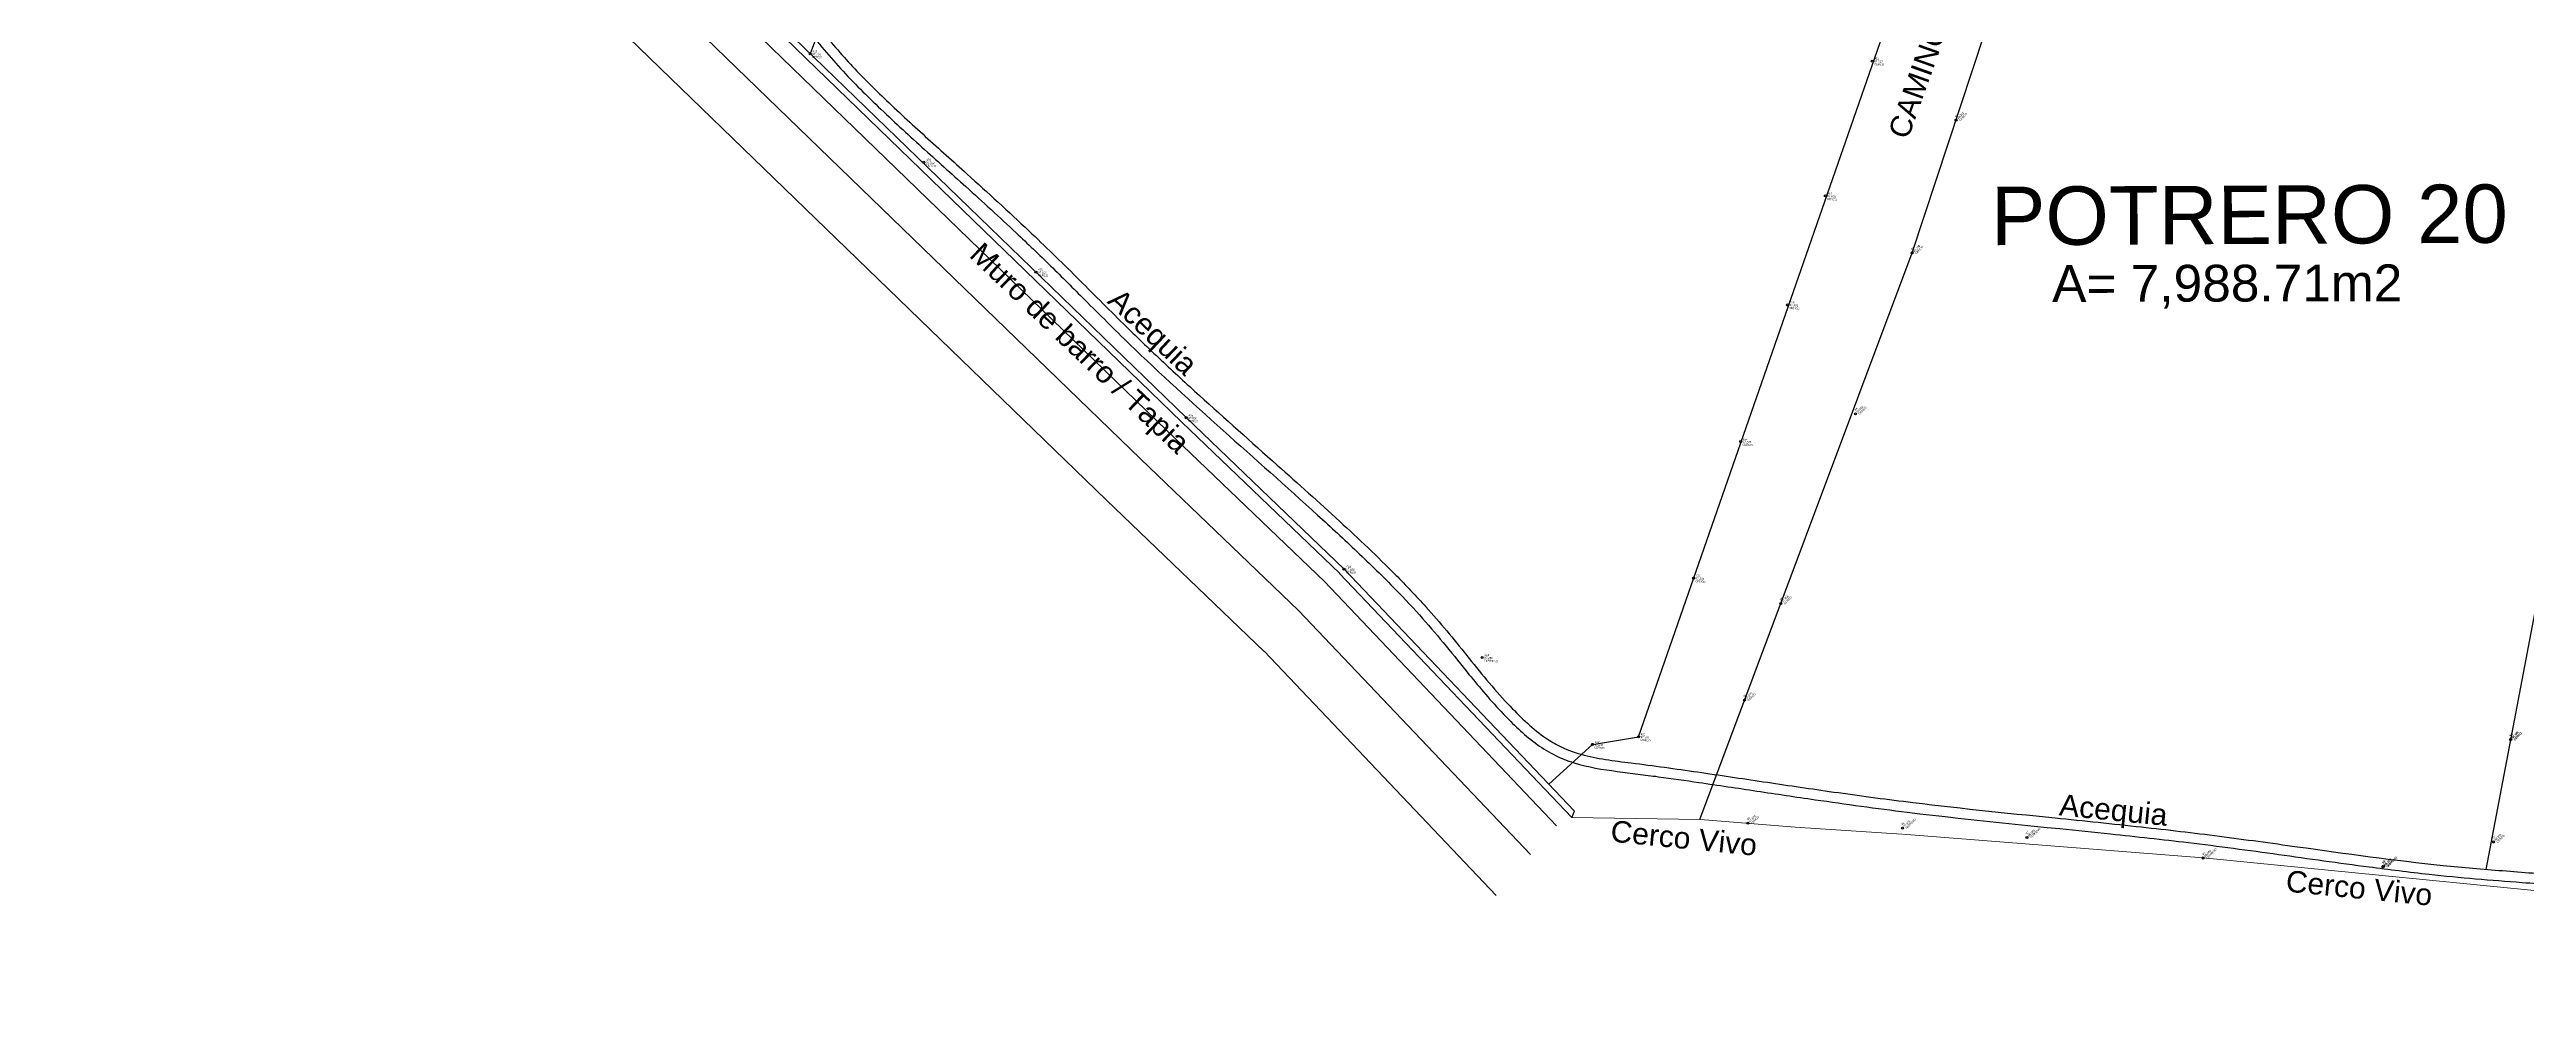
# Model space of a CAD drawing. Header units: metres. Extents: x -4524 to 2222, y -1534 to 2985.
# Drawn here: x -520.5 to -278.1, y 40.7 to 133.7 of the extents above; entities that cross this region are included whole.
import ezdxf
from ezdxf.enums import TextEntityAlignment as Align

# ---------------------------------------------------------------- set-up
doc = ezdxf.new("R2010")
doc.units = ezdxf.units.M
doc.header["$LTSCALE"] = 25.4
doc.header["$MEASUREMENT"] = 0
doc.layers.add('51', color=7, linetype='Continuous')
doc.layers.add('CANAL', color=140, linetype='Continuous')
doc.styles.add('CUADROS', font='')
doc.styles.get('CUADROS').set_extended_font_data('Arial')

msp = doc.modelspace()

# ---------------------------------------------------------------- linework, layer by layer
at = {"color": 30, "true_color": 0xf26722}
for p, q in [((-417.02, 212.15), (-446.02, 133.23)), ((-409.64, 97.19), (-480.75, 166.03)), ((-409.22, 97.62), (-480.33, 166.46)), ((-409.64, 97.19), (-394.19, 82.36)), ((-409.22, 97.62), (-393.78, 82.79)), ((-393.78, 82.79), (-371.23, 59.09)), ((-394.21, 82.38), (-371.49, 58.49)), ((-371.49, 58.49), (-371.23, 59.09))]:
    msp.add_line(p, q, dxfattribs=at)
at = {"color": 7, "lineweight": 30}
for p, q in [((-364.96, 66.39), (-326.23, 177.66)), ((-282.01, 53.41), (-259.24, 173.17)), ((-338.18, 113.74), (-326.04, 150.54)), ((-358.95, 58.3), (-338.18, 113.74)), ((-358.95, 58.3), (-338.18, 113.74)), ((-369.45, 65.64), (-373.75, 61.74)), ((-369.45, 65.64), (-364.96, 66.39))]:
    msp.add_line(p, q, dxfattribs=at)
at = {"color": 1}
for p, q in [((-411.12, 96.37), (-482.23, 165.22)), ((-413.66, 93.55), (-484.78, 162.4)), ((-411.12, 96.37), (-395.67, 81.55)), ((-413.66, 93.55), (-398.22, 78.73)), ((-395.69, 81.57), (-372.97, 57.68)), ((-398.24, 78.75), (-375.52, 54.86))]:
    msp.add_line(p, q, dxfattribs=at)
for p, q in [((-417.03, 89.55), (-488.14, 158.4)), ((-417.03, 89.55), (-401.59, 74.73)), ((-401.61, 74.75), (-378.88, 50.86))]:
    msp.add_line(p, q)
at = {"linetype": 'Continuous'}
for p, q in [((-446.02, 133.23), (-446.02, 133.23)), ((-446.02, 133.23), (-446.02, 133.23)), ((-342.09, 132.52), (-342.09, 132.52)), ((-342.09, 132.52), (-342.09, 132.52)), ((-333.88, 126.74), (-333.88, 126.74)), ((-333.88, 126.74), (-333.88, 126.74)), ((-434.9, 122.61), (-434.9, 122.61)), ((-434.9, 122.61), (-434.9, 122.61)), ((-346.67, 119.33), (-346.67, 119.33)), ((-346.67, 119.33), (-346.67, 119.33)), ((-423.93, 111.87), (-423.93, 111.87)), ((-423.93, 111.87), (-423.93, 111.87)), ((-338.18, 113.74), (-338.18, 113.74)), ((-338.18, 113.74), (-338.18, 113.74)), ((-338.18, 113.74), (-338.18, 113.74)), ((-338.18, 113.74), (-338.18, 113.74)), ((-350.36, 108.65), (-350.36, 108.65)), ((-350.36, 108.65), (-350.36, 108.65)), ((-409.22, 97.62), (-409.22, 97.62)), ((-409.22, 97.62), (-409.22, 97.62)), ((-343.72, 98), (-343.72, 98)), ((-343.72, 98), (-343.72, 98)), ((-354.96, 95.29), (-354.96, 95.29)), ((-354.96, 95.29), (-354.96, 95.29)), ((-393.78, 82.79), (-393.78, 82.79)), ((-393.78, 82.79), (-393.78, 82.79)), ((-359.56, 81.9), (-359.56, 81.9)), ((-359.56, 81.9), (-359.56, 81.9)), ((-351.03, 79.43), (-351.03, 79.43)), ((-351.03, 79.43), (-351.03, 79.43)), ((-380.25, 74.15), (-380.25, 74.15)), ((-380.25, 74.15), (-380.25, 74.15)), ((-354.59, 69.96), (-354.59, 69.96)), ((-354.59, 69.96), (-354.59, 69.96)), ((-369.45, 65.64), (-369.45, 65.64)), ((-369.45, 65.64), (-369.45, 65.64)), ((-364.96, 66.39), (-364.96, 66.39)), ((-364.96, 66.39), (-364.96, 66.39)), ((-279.6, 66.12), (-279.6, 66.12)), ((-279.6, 66.12), (-279.6, 66.12)), ((-279.6, 66.11), (-279.6, 66.11)), ((-279.6, 66.11), (-279.6, 66.11)), ((-279.59, 66.12), (-279.59, 66.12)), ((-279.59, 66.12), (-279.59, 66.12)), ((-354.25, 57.92), (-354.25, 57.92)), ((-354.25, 57.92), (-354.25, 57.92)), ((-339.13, 57.44), (-339.13, 57.44)), ((-339.13, 57.44), (-339.13, 57.44)), ((-326.94, 56.52), (-326.94, 56.52)), ((-326.94, 56.52), (-326.94, 56.52)), ((-281.27, 56.09), (-281.27, 56.09)), ((-281.27, 56.09), (-281.27, 56.09)), ((-309.69, 54.52), (-309.69, 54.52)), ((-309.69, 54.52), (-309.69, 54.52)), ((-292.09, 53.66), (-292.09, 53.66)), ((-292.09, 53.66), (-292.09, 53.66)), ((-292.04, 53.71), (-292.04, 53.71)), ((-292.04, 53.71), (-292.04, 53.71))]:
    msp.add_line(p, q, dxfattribs=at)
at = {"color": 5, "lineweight": 20}
for p, q in [((-371.49, 58.49), (-358.95, 58.3)), ((-349.61, 57.55), (-358.89, 58.3)), ((-339.17, 56.84), (-349.63, 57.55)), ((-309.69, 54.52), (-339.13, 56.84)), ((-174.63, 41.2), (-309.69, 54.52))]:
    msp.add_line(p, q, dxfattribs=at)
at = {"linetype": 'Continuous'}
for centre in [(-446.02, 133.23), (-342.09, 132.52), (-333.88, 126.74), (-434.9, 122.61), (-346.67, 119.33), (-423.93, 111.87), (-338.18, 113.74), (-338.18, 113.74), (-350.36, 108.65), (-409.22, 97.62), (-343.72, 98), (-354.96, 95.29), (-393.78, 82.79), (-359.56, 81.9), (-351.03, 79.43), (-380.25, 74.15), (-354.59, 69.96), (-369.45, 65.64), (-364.96, 66.39), (-279.6, 66.12), (-279.6, 66.11), (-279.59, 66.12), (-354.25, 57.92), (-339.13, 57.44), (-326.94, 56.52), (-281.27, 56.09), (-309.69, 54.52), (-292.09, 53.66), (-292.04, 53.71)]:
    msp.add_circle(centre, 0.1, dxfattribs=at)
at = {"layer": 'CANAL', "color": 140, "ltscale": 0.4}
for points, knots in [([(-541.14, 305.13), (-541.12, 303.97), (-541.1, 302.82), (-541.12, 300.52), (-541.17, 299.35), (-541.21, 297.37), (-541.22, 296.56), (-541.17, 295.24), (-541.13, 294.73), (-541.03, 293.72), (-540.96, 293.21), (-540.82, 292.06), (-540.74, 291.42), (-540.53, 288.99), (-540.59, 287.18), (-540.93, 283.56), (-541.23, 281.74), (-541.8, 278.57), (-542.07, 277.22), (-542.58, 274.53), (-542.83, 273.18), (-543.39, 270.01), (-543.7, 268.17), (-544.25, 264.29), (-544.5, 262.24), (-544.86, 258.62), (-544.99, 257.04), (-545.23, 253.88), (-545.33, 252.31), (-545.58, 249.2), (-545.72, 247.66), (-546.07, 244.59), (-546.27, 243.07), (-546.7, 240.03), (-546.92, 238.51), (-547.2, 236.39), (-547.27, 235.8), (-547.38, 234.79), (-547.42, 234.38), (-547.49, 233.64), (-547.52, 233.32), (-547.57, 232.66), (-547.58, 232.33), (-547.55, 231.64), (-547.51, 231.29), (-547.33, 230.68), (-547.23, 230.42), (-546.97, 229.95), (-546.82, 229.72), (-546.49, 229.3), (-546.31, 229.11), (-545.76, 228.57), (-545.35, 228.27), (-544.04, 227.47), (-543.08, 227.09), (-541.17, 226.36), (-540.22, 226.01), (-539.03, 225.36), (-538.69, 225.13), (-538.14, 224.67), (-537.92, 224.45), (-537.52, 223.94), (-537.33, 223.65), (-536.77, 222.72), (-536.41, 222.01), (-535.76, 221.01), (-535.52, 220.69), (-535, 220.12), (-534.71, 219.86), (-533.97, 219.25), (-533.5, 218.92), (-532.03, 217.93), (-531.05, 217.27), (-529.75, 216.19), (-529.35, 215.81), (-528.63, 215.01), (-528.29, 214.57), (-527.63, 213.66), (-527.31, 213.18), (-526.69, 212.26), (-526.39, 211.82), (-525.75, 210.96), (-525.42, 210.54), (-524.39, 209.31), (-523.67, 208.54), (-522.16, 207.05), (-521.38, 206.33), (-518.97, 204.25), (-517.3, 202.93), (-514.63, 200.77), (-513.61, 199.92), (-511.63, 198.19), (-510.65, 197.3), (-507.76, 194.61), (-505.89, 192.75), (-502.58, 189.45), (-501.13, 188), (-498.26, 185.18), (-496.82, 183.81), (-493.92, 181.11), (-492.46, 179.78), (-488.04, 175.79), (-485.07, 173.17), (-480.58, 169.09), (-479.02, 167.65), (-475.92, 164.76), (-474.38, 163.3), (-469.74, 158.95), (-466.62, 156.05), (-461.45, 151.51), (-459.45, 149.83), (-455.54, 146.41), (-453.65, 144.66), (-451.26, 142.09), (-450.64, 141.38), (-448.93, 139.28), (-447.89, 137.83), (-446.26, 135.64), (-445.7, 134.89), (-444.52, 133.44), (-443.91, 132.74), (-442.03, 130.66), (-440.71, 129.34), (-437.96, 126.71), (-436.53, 125.41), (-433.66, 122.81), (-432.22, 121.52), (-429.14, 118.74), (-427.5, 117.24), (-424.74, 114.65), (-423.61, 113.57), (-421.38, 111.38), (-420.27, 110.27), (-417.7, 107.7), (-416.23, 106.24), (-411.77, 101.91), (-408.7, 99.12), (-402.53, 93.61), (-399.43, 90.87), (-395.06, 86.9), (-393.77, 85.71), (-391.21, 83.29), (-389.95, 82.06), (-387.83, 79.87), (-386.94, 78.93), (-385.3, 77.08), (-384.54, 76.18), (-383.04, 74.35), (-382.3, 73.42), (-380.48, 71.18), (-379.38, 69.87), (-377.71, 68.12), (-377.22, 67.63), (-376.19, 66.67), (-375.65, 66.21), (-374.51, 65.36), (-373.9, 64.97), (-372.61, 64.31), (-371.95, 64.05), (-369.89, 63.41), (-368.46, 63.18), (-366.36, 62.91), (-365.69, 62.82), (-364.35, 62.65), (-363.68, 62.57), (-361.69, 62.3), (-360.37, 62.11), (-357.16, 61.64), (-355.27, 61.36), (-351.47, 60.79), (-349.57, 60.5), (-344.67, 59.8), (-341.67, 59.38), (-332.03, 58.19), (-325.38, 57.58), (-316.22, 56.61), (-313.68, 56.34), (-308.19, 55.68), (-305.25, 55.28), (-299.36, 54.46), (-296.41, 54.04), (-291.5, 53.4), (-289.54, 53.15), (-286.06, 52.77), (-284.54, 52.62), (-281.51, 52.36), (-280, 52.25), (-276.47, 51.98), (-274.47, 51.81), (-270.45, 51.45), (-268.45, 51.25), (-264.43, 50.83), (-262.43, 50.61), (-256.41, 49.95), (-252.4, 49.5), (-244.36, 48.69), (-240.33, 48.34), (-232.61, 47.67), (-228.9, 47.37), (-222.56, 46.8), (-219.91, 46.56), (-214.63, 46.04), (-211.99, 45.76), (-206.7, 45.21), (-204.05, 44.94), (-199.18, 44.46), (-196.96, 44.26), (-192.51, 43.87), (-190.29, 43.68), (-186.2, 43.3), (-184.34, 43.13), (-178.9, 42.57), (-175.31, 42.13), (-170.55, 41.74), (-169.39, 41.66), (-167.08, 41.53), (-165.93, 41.48), (-163.51, 41.37), (-162.24, 41.31), (-159.71, 41.15), (-158.45, 41.06), (-156.14, 40.86), (-155.1, 40.77), (-154.05, 40.67)], [0, 0, 0, 0, 3.463182, 3.463182, 6.964666, 6.964666, 9.359518, 9.359518, 10.86534, 10.86534, 12.371161, 12.371161, 14.337834, 14.337834, 19.854234, 19.854234, 25.370635, 25.370635, 29.465052, 29.465052, 33.55947, 33.55947, 39.145563, 39.145563, 45.292101, 45.292101, 50.032817, 50.032817, 54.773532, 54.773532, 59.414582, 59.414582, 64.055632, 64.055632, 68.696682, 68.696682, 70.461266, 70.461266, 71.68424, 71.68424, 72.624036, 72.624036, 73.563833, 73.563833, 74.50363, 74.50363, 75.220513, 75.220513, 75.937396, 75.937396, 76.65428, 76.65428, 78.088046, 78.088046, 81.018519, 81.018519, 83.948991, 83.948991, 85.291216, 85.291216, 86.37776, 86.37776, 87.464303, 87.464303, 89.758758, 89.758758, 90.847825, 90.847825, 91.936893, 91.936893, 93.593061, 93.593061, 97.141547, 97.141547, 98.863711, 98.863711, 100.585875, 100.585875, 102.308038, 102.308038, 103.881685, 103.881685, 105.455331, 105.455331, 108.602624, 108.602624, 111.749916, 111.749916, 118.044502, 118.044502, 122.006206, 122.006206, 125.967911, 125.967911, 133.89132, 133.89132, 140.028131, 140.028131, 145.965968, 145.965968, 151.903805, 151.903805, 163.77948, 163.77948, 170.15019, 170.15019, 176.520899, 176.520899, 189.262318, 189.262318, 197.042326, 197.042326, 204.822334, 204.822334, 207.700303, 207.700303, 213.073735, 213.073735, 215.849049, 215.849049, 218.624364, 218.624364, 224.174992, 224.174992, 229.961977, 229.961977, 235.748962, 235.748962, 242.43876, 242.43876, 247.138177, 247.138177, 251.837593, 251.837593, 258.043865, 258.043865, 270.45641, 270.45641, 282.868954, 282.868954, 288.15346, 288.15346, 293.437966, 293.437966, 297.343833, 297.343833, 300.91403, 300.91403, 304.484226, 304.484226, 309.56966, 309.56966, 311.608621, 311.608621, 313.647581, 313.647581, 315.740518, 315.740518, 317.833454, 317.833454, 322.019327, 322.019327, 324.021655, 324.021655, 326.023983, 326.023983, 330.028639, 330.028639, 335.808098, 335.808098, 341.587557, 341.587557, 350.640003, 350.640003, 370.646116, 370.646116, 378.320575, 378.320575, 387.246462, 387.246462, 396.172348, 396.172348, 402.089312, 402.089312, 406.642071, 406.642071, 411.194831, 411.194831, 417.249799, 417.249799, 423.304768, 423.304768, 429.359737, 429.359737, 441.469674, 441.469674, 453.579611, 453.579611, 464.725393, 464.725393, 472.698692, 472.698692, 480.671991, 480.671991, 488.64529, 488.64529, 495.340568, 495.340568, 502.035847, 502.035847, 507.65382, 507.65382, 518.47828, 518.47828, 521.93615, 521.93615, 525.39402, 525.39402, 529.209445, 529.209445, 533.02487, 533.02487, 536.177056, 536.177056, 536.177056, 536.177056]), ([(-540.14, 305.14), (-540.12, 304.08), (-540.11, 303.01), (-540.11, 301.03), (-540.14, 300.12), (-540.19, 298.33), (-540.22, 297.44), (-540.2, 295.98), (-540.18, 295.4), (-540.03, 293.69), (-539.85, 292.53), (-539.67, 290.69), (-539.63, 290.03), (-539.59, 288.72), (-539.59, 288.07), (-539.67, 286.1), (-539.8, 284.8), (-540.19, 281.82), (-540.49, 280.15), (-541.28, 276), (-541.76, 273.53), (-542.62, 268.6), (-543, 266.13), (-543.62, 261.16), (-543.86, 258.66), (-544.25, 253.65), (-544.4, 251.14), (-544.78, 246.95), (-544.97, 245.28), (-545.41, 241.96), (-545.65, 240.32), (-546.11, 237.04), (-546.33, 235.39), (-546.51, 233.34), (-546.55, 232.98), (-546.58, 232.29), (-546.58, 231.96), (-546.5, 231.35), (-546.42, 231.07), (-546.15, 230.52), (-545.97, 230.25), (-545.23, 229.37), (-544.55, 228.9), (-542.98, 228.11), (-542.09, 227.79), (-540.3, 227.1), (-539.38, 226.73), (-538.21, 226.01), (-537.88, 225.77), (-537.34, 225.29), (-537.12, 225.05), (-536.73, 224.56), (-536.56, 224.3), (-536, 223.4), (-535.67, 222.74), (-535.1, 221.83), (-534.9, 221.52), (-534.4, 220.93), (-534.09, 220.64), (-533.4, 220.08), (-533.03, 219.82), (-532.21, 219.26), (-531.76, 218.96), (-530.88, 218.34), (-530.44, 218.03), (-529.57, 217.35), (-529.14, 216.99), (-528.34, 216.2), (-527.97, 215.78), (-527.28, 214.89), (-526.96, 214.44), (-526.28, 213.44), (-525.93, 212.9), (-524.44, 210.8), (-523.13, 209.38), (-520.31, 206.69), (-518.8, 205.42), (-515.93, 203.1), (-514.59, 202.04), (-510.66, 198.74), (-508.19, 196.4), (-503.35, 191.66), (-500.98, 189.25), (-496.16, 184.54), (-493.68, 182.24), (-489.02, 178.01), (-486.83, 176.07), (-482.61, 172.29), (-480.58, 170.45), (-476.55, 166.73), (-474.56, 164.85), (-470.64, 161.16), (-468.71, 159.36), (-465.43, 156.36), (-464.09, 155.16), (-461.38, 152.78), (-460, 151.61), (-457.25, 149.24), (-455.88, 148.05), (-453.63, 145.96), (-452.72, 145.08), (-451.12, 143.43), (-450.42, 142.66), (-448.99, 140.96), (-448.27, 140.03), (-446.87, 138.14), (-446.18, 137.19), (-444.98, 135.61), (-444.47, 134.96), (-443.41, 133.68), (-442.86, 133.06), (-441.18, 131.23), (-440, 130.05), (-437.47, 127.63), (-436.12, 126.39), (-433.4, 123.92), (-432.03, 122.7), (-428.64, 119.63), (-426.61, 117.79), (-423.04, 114.41), (-421.49, 112.9), (-418.42, 109.84), (-416.9, 108.31), (-414.15, 105.6), (-412.92, 104.42), (-410.45, 102.09), (-409.2, 100.94), (-405.42, 97.51), (-402.86, 95.25), (-398.27, 91.16), (-396.23, 89.33), (-392.34, 85.75), (-390.5, 84.02), (-387.71, 81.2), (-386.73, 80.17), (-385.07, 78.34), (-384.39, 77.55), (-383.06, 75.96), (-382.42, 75.16), (-381.13, 73.55), (-380.48, 72.75), (-379.14, 71.15), (-378.45, 70.35), (-377.18, 69.01), (-376.63, 68.44), (-375.47, 67.37), (-374.87, 66.86), (-373.78, 66.08), (-373.29, 65.78), (-371.4, 64.81), (-369.83, 64.43), (-367.36, 64.04), (-366.52, 63.93), (-364.58, 63.69), (-363.49, 63.55), (-361.32, 63.25), (-360.25, 63.1), (-357.03, 62.63), (-354.89, 62.31), (-350.6, 61.67), (-348.45, 61.35), (-343.87, 60.7), (-341.45, 60.37), (-334.09, 59.45), (-329.14, 58.95), (-321.37, 58.16), (-318.55, 57.87), (-313.19, 57.28), (-310.65, 56.99), (-305.57, 56.33), (-303.03, 55.98), (-295.74, 54.96), (-290.98, 54.29), (-284.27, 53.6), (-282.33, 53.43), (-278.43, 53.13), (-276.47, 52.98), (-272.56, 52.65), (-270.61, 52.47), (-264.78, 51.88), (-260.91, 51.45), (-253.83, 50.67), (-250.62, 50.32), (-244.2, 49.69), (-240.99, 49.4), (-231.35, 48.57), (-224.91, 48.05), (-212.06, 46.8), (-205.64, 46.08), (-195.56, 45.13), (-191.9, 44.82), (-186.39, 44.32), (-184.55, 44.15), (-179.4, 43.63), (-176.08, 43.23), (-171.56, 42.82), (-170.34, 42.72), (-167.9, 42.57), (-166.68, 42.52), (-164.06, 42.4), (-162.67, 42.33), (-159.88, 42.17), (-158.49, 42.06), (-156.08, 41.86), (-155.07, 41.77), (-154.05, 41.68)], [0, 0, 0, 0, 3.196878, 3.196878, 5.89125, 5.89125, 8.585623, 8.585623, 10.343976, 10.343976, 13.860681, 13.860681, 15.801849, 15.801849, 17.743016, 17.743016, 21.625352, 21.625352, 26.628461, 26.628461, 34.172009, 34.172009, 41.715557, 41.715557, 49.259106, 49.259106, 56.802654, 56.802654, 61.818291, 61.818291, 66.833928, 66.833928, 71.849565, 71.849565, 72.91569, 72.91569, 73.981816, 73.981816, 75.047942, 75.047942, 76.114068, 76.114068, 78.858824, 78.858824, 81.603581, 81.603581, 84.348337, 84.348337, 85.498707, 85.498707, 86.390051, 86.390051, 87.281395, 87.281395, 89.425246, 89.425246, 90.597913, 90.597913, 91.987779, 91.987779, 93.377644, 93.377644, 94.959905, 94.959905, 96.542167, 96.542167, 98.175102, 98.175102, 99.808038, 99.808038, 101.440973, 101.440973, 103.369303, 103.369303, 109.293054, 109.293054, 115.216804, 115.216804, 120.291339, 120.291339, 130.44041, 130.44041, 140.589481, 140.589481, 150.738551, 150.738551, 159.502563, 159.502563, 167.723332, 167.723332, 175.944101, 175.944101, 183.880613, 183.880613, 189.286029, 189.286029, 194.691446, 194.691446, 200.096863, 200.096863, 203.851822, 203.851822, 206.953168, 206.953168, 210.459937, 210.459937, 213.966705, 213.966705, 216.477516, 216.477516, 218.988327, 218.988327, 224.009948, 224.009948, 229.51047, 229.51047, 235.010991, 235.010991, 243.232864, 243.232864, 249.717514, 249.717514, 256.202163, 256.202163, 261.318894, 261.318894, 266.435625, 266.435625, 276.669086, 276.669086, 284.88212, 284.88212, 292.433907, 292.433907, 296.70245, 296.70245, 299.798485, 299.798485, 302.89452, 302.89452, 305.990554, 305.990554, 309.193298, 309.193298, 311.574787, 311.574787, 313.956275, 313.956275, 315.757203, 315.757203, 320.738283, 320.738283, 323.237174, 323.237174, 326.501334, 326.501334, 329.765493, 329.765493, 336.293812, 336.293812, 342.822132, 342.822132, 350.154618, 350.154618, 365.080505, 365.080505, 373.581627, 373.581627, 381.25587, 381.25587, 388.930113, 388.930113, 403.346689, 403.346689, 409.221144, 409.221144, 415.095598, 415.095598, 420.970053, 420.970053, 432.658991, 432.658991, 442.339637, 442.339637, 452.020282, 452.020282, 471.381574, 471.381574, 490.742865, 490.742865, 501.783648, 501.783648, 507.314115, 507.314115, 517.313695, 517.313695, 520.996593, 520.996593, 524.679491, 524.679491, 528.852277, 528.852277, 533.025062, 533.025062, 536.084158, 536.084158, 536.084158, 536.084158])]:
    msp.add_open_spline(points, degree=3, knots=knots, dxfattribs=at)

# ---------------------------------------------------------------- texts
at = {"color": 2, "char_height": 0.2, "attachment_point": 4}
for s, insert, rotation in [('432', (-445.8, 133.5), 355.9224), ('412', (-341.87, 132.79), 355.9224), ('81', (-333.94, 127.08), 45.8054), ('429', (-434.68, 122.88), 355.9224), ('415', (-346.46, 119.59), 355.9224), ('82', (-338.24, 114.08), 45.8054), ('83', (-338.24, 114.08), 45.8054), ('426', (-423.71, 112.14), 355.9224), ('418', (-350.14, 108.92), 355.9224), ('425', (-409, 97.88), 355.9224), ('84', (-343.78, 98.34), 45.8054), ('419', (-354.74, 95.56), 355.9224), ('424', (-393.56, 83.06), 355.9224), ('420', (-359.34, 82.17), 355.9224), ('420', (-359.34, 82.17), 355.9224), ('85', (-351.09, 79.77), 45.8054), ('423', (-380.03, 74.42), 355.9224), ('86', (-354.65, 70.3), 45.8054), ('422', (-369.23, 65.9), 355.9224), ('421', (-364.74, 66.65), 355.9224), ('59', (-279.66, 66.46), 45.8054), ('58', (-279.66, 66.45), 45.8054), ('60', (-279.65, 66.46), 45.8054), ('90', (-354.31, 58.26), 45.8054), ('91', (-339.19, 57.78), 45.8054), ('92', (-327.01, 56.86), 45.8054), ('57', (-281.33, 56.43), 45.8054), ('93', (-309.75, 54.86), 45.8054), ('94', (-292.15, 54), 45.8054), ('95', (-292.1, 54.05), 45.8054)]:
    msp.add_mtext(s, dxfattribs=dict(at, insert=insert, rotation=rotation))
at = {"color": 3, "char_height": 0.2, "attachment_point": 4}
for s, insert, rotation in [('CERCO', (-445.84, 132.94), 355.9224), ('CERCO', (-341.91, 132.23), 355.9224), ('CERCO', (-333.54, 126.69), 45.8054), ('CERCO', (-434.72, 122.32), 355.9224), ('CERCO', (-346.5, 119.03), 355.9224), ('CERCO', (-337.84, 113.69), 45.8054), ('CERCO', (-337.84, 113.69), 45.8054), ('CERCO', (-423.75, 111.58), 355.9224), ('CERCO', (-350.18, 108.36), 355.9224), ('CERCO', (-409.04, 97.32), 355.9224), ('CERCO', (-343.38, 97.95), 45.8054), ('CERCO', (-354.78, 95), 355.9224), ('CERCO', (-393.6, 82.5), 355.9224), ('CERCO', (-359.38, 81.61), 355.9224), ('CERCO', (-359.38, 81.61), 355.9224), ('CERCO', (-350.69, 79.38), 45.8054), ('TERRENO', (-380.07, 73.86), 355.9224), ('CERCO', (-354.24, 69.91), 45.8054), ('CERCO', (-364.78, 66.09), 355.9224), ('CERCO', (-279.26, 66.07), 45.8054), ('CERCO', (-279.26, 66.05), 45.8054), ('CERCO', (-279.25, 66.07), 45.8054), ('CERCO', (-369.27, 65.34), 355.9224), ('CERCO', (-353.91, 57.87), 45.8054), ('TERRENO', (-338.79, 57.39), 45.8054), ('TERRENO', (-326.6, 56.47), 45.8054), ('CERCO', (-280.93, 56.04), 45.8054), ('TERRENO', (-309.35, 54.47), 45.8054), ('TERRENO', (-291.75, 53.61), 45.8054), ('TERRENO', (-291.7, 53.66), 45.8054)]:
    msp.add_mtext(s, dxfattribs=dict(at, insert=insert, rotation=rotation))
at = {"color": 1, "char_height": 0.2, "attachment_point": 4}
for s, insert, rotation in [('97.718', (-445.82, 133.22), 355.9224), ('97.727', (-341.89, 132.51), 355.9224), ('98.302', (-333.74, 126.89), 45.8054), ('97.722', (-434.7, 122.6), 355.9224), ('97.635', (-346.48, 119.31), 355.9224), ('98.200', (-338.04, 113.88), 45.8054), ('98.201', (-338.04, 113.88), 45.8054), ('97.616', (-423.73, 111.86), 355.9224), ('97.596', (-350.16, 108.64), 355.9224), ('97.800', (-409.02, 97.6), 355.9224), ('98.080', (-343.58, 98.14), 45.8054), ('97.425', (-354.76, 95.28), 355.9224), ('97.826', (-393.58, 82.78), 355.9224), ('97.326', (-359.36, 81.89), 355.9224), ('97.326', (-359.36, 81.89), 355.9224), ('97.956', (-350.89, 79.58), 45.8054), ('97.280', (-380.05, 74.14), 355.9224), ('97.875', (-354.45, 70.1), 45.8054), ('97.233', (-369.25, 65.62), 355.9224), ('97.194', (-364.76, 66.37), 355.9224), ('98.186', (-279.46, 66.25), 45.8054), ('98.185', (-279.46, 66.26), 45.8054), ('98.186', (-279.45, 66.27), 45.8054), ('97.878', (-354.11, 58.07), 45.8054), ('97.922', (-338.99, 57.58), 45.8054), ('98.081', (-326.8, 56.67), 45.8054), ('98.308', (-281.13, 56.24), 45.8054), ('98.064', (-309.55, 54.67), 45.8054), ('98.132', (-291.95, 53.8), 45.8054), ('98.132', (-291.9, 53.85), 45.8054)]:
    msp.add_mtext(s, dxfattribs=dict(at, insert=insert, rotation=rotation))
at = {"layer": '51', "color": 7, "linetype": 'Continuous', "style": 'CUADROS'}
for s, height, rotation, p in [('CAMINO  CARROZABLE', 2.1017, 70.3763, (-338.6, 124.76, 98)), ('Acequia ', 2.102, 316.4263, (-417.04, 108.92, 0.23)), ('Acequia ', 2.102, 354.4023, (-323.85, 58.7, 0.23))]:
    msp.add_text(s, height=height, rotation=rotation, dxfattribs=at).set_placement(p)
for s, height, rotation, p in [('POTRERO 20', 5.717, 0.2709, (-305.17, 117.48)), ('Muro de barro / Tapia', 2.1017, 316.4263, (-419.79, 104.26)), ('Cerco Vivo', 2.102, 354.4023, (-360.51, 56.52)), ('Cerco Vivo', 2.102, 354.4023, (-294.42, 51.63))]:
    msp.add_text(s, height=height, rotation=rotation, dxfattribs=at).set_placement(p, align=Align.MIDDLE)
at = {"layer": '51', "color": 7, "linetype": 'Continuous', "insert": (-324.48, 112.55), "char_height": 3.6029, "width": 42.2187, "attachment_point": 1, "rotation": 0.1218, "style": 'CUADROS'}
msp.add_mtext('A={\\fArial|b0|i0|c238|p34; 7},{\\fArial|b0|i0|c238|p34;988.71}m2', dxfattribs=at)

doc.saveas('drawing.dxf')
